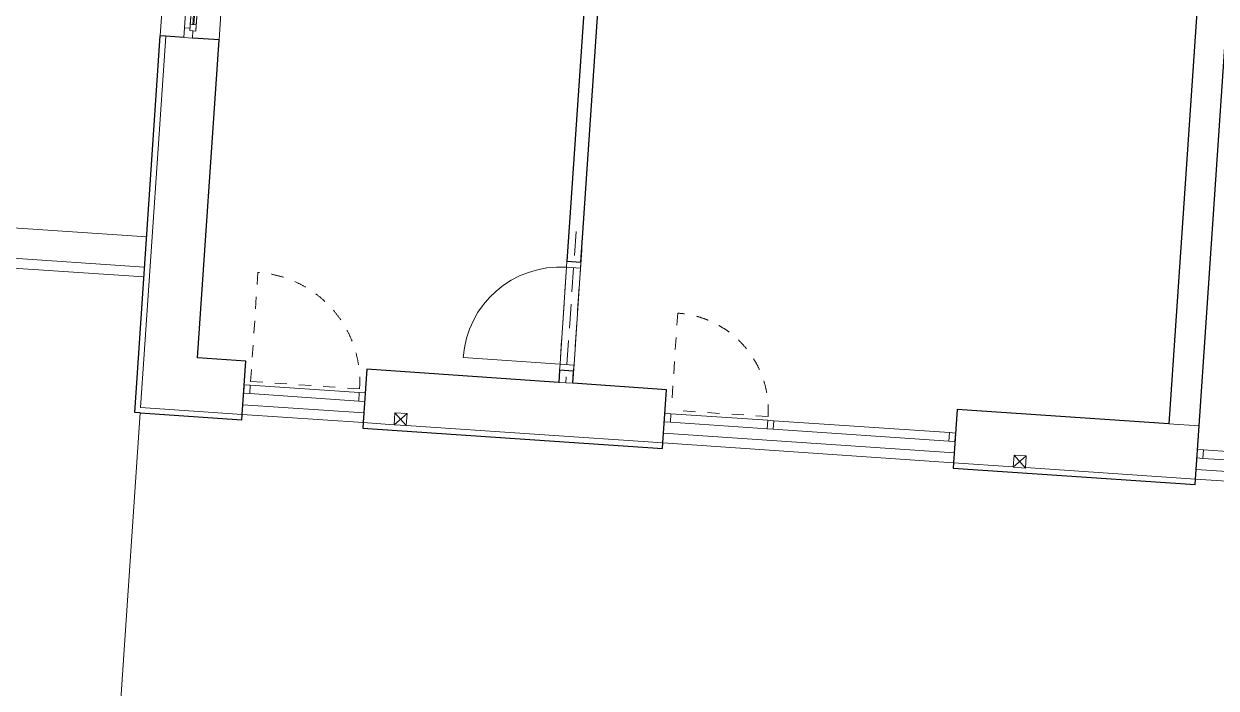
# Model space of a CAD drawing. Header units: millimetres. Extents: x -9129 to 220959, y -4760 to 72638.
# Drawn here: x 172643 to 182471, y 41662 to 47135 of the extents above; entities that cross this region are included whole.
import ezdxf

# ---------------------------------------------------------------- set-up
doc = ezdxf.new("R2010")
doc.units = ezdxf.units.MM
for name, pattern in [('HA_Dash_2mm-S1mm', [200, 100, -100]), ('HA_Dash_3mm-S1mm', [300, 200, -100]), ('HA_DashDot_2_2mm-S0_6mm', [1650, 750, -450, 0, -450])]:
    doc.linetypes.add(name, pattern=pattern)
for name, color, linetype, lineweight in [('A-DOOR-____-MCUT', 9, 'HA_DashDot_2_2mm-S0_6mm', 9), ('A-DOOR-____-OTLN', 9, 'Continuous', 9), ('A-DOOR-FRAM-MCUT', 9, 'Continuous', 9), ('A-FLOR-____-OTLN', 9, 'Continuous', 9), ('A-GENM-____-HDLN', 9, 'HA_Dash_3mm-S1mm', 9), ('A-GENM-____-OTLN', 9, 'Continuous', 9), ('A-GLAZ-____-MCUT', 9, 'Continuous', 5), ('A-GLAZ-____-OTLN', 9, 'Continuous', 5), ('A-GLAZ-CURT-MCUT', 9, 'Continuous', 5), ('A-GLAZ-CURT-OTLN', 9, 'Continuous', 5), ('A-GLAZ-CWMG-MCUT', 9, 'Continuous', 5), ('A-GLAZ-CWMG-OTLN', 9, 'Continuous', 5), ('A-WALL-____-MCUT', 9, 'Continuous', 25), ('A-WALL-____-OTLN', 9, 'Continuous', 9), ('I-WALL-____-MCUT', 9, 'Continuous', 25), ('M-HVAC-DUCT-OTLN', 9, 'Continuous', 9)]:
    doc.layers.add(name, color=color, linetype=linetype, lineweight=lineweight)

# ---------------------------------------------------------------- blocks, each defined once
blk = doc.blocks.new('HA_WD_SinglePanel - 1000x1500-1670803-schema POHLEDU D_140_6400')
at = {"layer": 'A-GLAZ-____-MCUT'}
for p, q in [((-500, 70), (-500, 0)), ((-420, 70), (-500, 70)), ((-500, 0), (-440, 0)), ((-440, -25), (-440, 25)), ((-440, 25), (-390, 25)), ((-420, 25), (-420, 70)), ((-390, 25), (-390, -25)), ((390, 5), (-390, 5)), ((390, -25), (390, 25)), ((390, 25), (440, 25)), ((500, 70), (420, 70)), ((420, 70), (420, 25)), ((440, 25), (440, -25)), ((440, 0), (500, 0)), ((500, 0), (500, 70)), ((-390, -25), (-440, -25)), ((390, -5), (-390, -5)), ((440, -25), (390, -25))]:
    blk.add_line(p, q, dxfattribs=at)
at = {"layer": 'A-GLAZ-____-OTLN'}
for p, q in [((440, 25), (-440, 25)), ((-440, -25), (-440, 25)), ((420, 70), (-420, 70)), ((390, 25), (-390, 25)), ((440, 25), (440, -25)), ((-440, -25), (440, -25)), ((390, -25), (-390, -25))]:
    blk.add_line(p, q, dxfattribs=at)
blk = doc.blocks.new('HA_DR_Single_Swing_Solid - In_BJ_800x2100-2124338-schema POHLEDU D_140_6400')
at = {"layer": 'A-DOOR-____-MCUT'}
for p, q in [((-400, 57.5), (400, 57.5)), ((-400, -57.5), (400, -57.5))]:
    blk.add_line(p, q, dxfattribs=at)
at = {"layer": 'A-DOOR-____-OTLN', "lineweight": 5}
blk.add_line((400, -857.5), (400, -57.5), dxfattribs=at)
blk.add_arc((400, -57.5), 800, 180, 270, dxfattribs=at)
at = {"layer": 'A-DOOR-FRAM-MCUT'}
for p, q in [((-400, 57.5), (-450, 57.5)), ((-450, 57.5), (-450, -57.5)), ((-400, -57.5), (-400, 57.5)), ((450, 57.5), (400, 57.5)), ((400, 57.5), (400, -57.5)), ((450, -57.5), (450, 57.5)), ((-450, -57.5), (-400, -57.5)), ((400, -57.5), (450, -57.5))]:
    blk.add_line(p, q, dxfattribs=at)
blk = doc.blocks.new('Obdélníková příčel - 50x70mm EXT-1516296-schema POHLEDU D_140_6400')
at = {"layer": 'A-GLAZ-CWMG-MCUT'}
for p, q in [((-50, 0), (0, 0)), ((-50, -70), (-50, 0)), ((0, 0), (0, -70)), ((0, -70), (-50, -70))]:
    blk.add_line(p, q, dxfattribs=at)
blk = doc.blocks.new('ABMV_CW_Single_Swing_Generic - Ex_Glass_SKLOPNE-1553233-schema POHLEDU D_140_6400')
at = {"layer": 'A-DOOR-____-OTLN', "linetype": 'HA_Dash_2mm-S1mm', "lineweight": 5}
for p in [(-450, -30), (450, -930)]:
    blk.add_line(p, (450, -30), dxfattribs=at)
blk.add_arc((450, -30), 900, 180, 270, dxfattribs=at)
blk = doc.blocks.new('Obdélníková příčel - 50x70mm EXT-1516068-schema POHLEDU D_140_6400')
at = {"layer": 'A-GLAZ-CWMG-OTLN'}
for p, q in [((-2945.9, 44158.6), (-2048, 44097.6)), ((-2950.6, 44088.7), (-2052.7, 44027.8))]:
    blk.add_line(p, q, dxfattribs=at)
blk = doc.blocks.new('Obdélníková příčel - 50x70mm EXT-1516295-schema POHLEDU D_140_6400')
at = {"layer": 'A-GLAZ-CWMG-MCUT'}
for p, q in [((-25, 0), (25, 0)), ((-25, -70), (-25, 0)), ((25, 0), (25, -70)), ((25, -70), (-25, -70))]:
    blk.add_line(p, q, dxfattribs=at)
blk = doc.blocks.new('Systémový panel - Sklo-1518049-schema POHLEDU D_140_6400')
at = {"layer": 'A-GLAZ-CURT-MCUT'}
for p, q in [((725, 70), (-725, 70)), ((-725, 70), (-725, 0)), ((-725, 0), (725, 0)), ((725, 0), (725, 70))]:
    blk.add_line(p, q, dxfattribs=at)
blk = doc.blocks.new('Obdélníková příčel - 50x70mm EXT-1518050-schema POHLEDU D_140_6400')
at = {"layer": 'A-GLAZ-CWMG-MCUT'}
for p, q in [((0, 0), (-50, 0)), ((-50, 0), (-50, -70)), ((0, -70), (0, 0)), ((-50, -70), (0, -70))]:
    blk.add_line(p, q, dxfattribs=at)
blk = doc.blocks.new('ABMV_CW_Single_Swing_Generic - Ex_Glass_SKLOPNE-1944711-schema POHLEDU D_140_6400')
at = {"layer": 'A-DOOR-____-OTLN', "linetype": 'HA_Dash_2mm-S1mm', "lineweight": 5}
for p in [(-400, -30), (400, -830)]:
    blk.add_line(p, (400, -30), dxfattribs=at)
blk.add_arc((400, -30), 800, 180, 270, dxfattribs=at)
blk = doc.blocks.new('Obdélníková příčel - 50x70mm EXT-1944710-schema POHLEDU D_140_6400')
at = {"layer": 'A-GLAZ-CWMG-OTLN'}
for p, q in [((516.4, 43853.4), (1314.6, 43799.2)), ((521.1, 43923.2), (1319.3, 43869.1))]:
    blk.add_line(p, q, dxfattribs=at)
blk = doc.blocks.new('Systémový panel - Sklo-1518815-schema POHLEDU D_140_6400')
at = {"layer": 'A-GLAZ-CURT-MCUT'}
for p, q in [((726.9, 0), (-726.9, 0)), ((-726.9, 0), (-726.9, -70)), ((726.9, -70), (726.9, 0)), ((-726.9, -70), (726.9, -70))]:
    blk.add_line(p, q, dxfattribs=at)
blk = doc.blocks.new('Obdélníková příčel - 50x70mm EXT-1518046-schema POHLEDU D_140_6400')
at = {"layer": 'A-GLAZ-CWMG-MCUT'}
for p, q in [((0, 70), (-50, 70)), ((-50, 70), (-50, 0)), ((-50, 0), (0, 0)), ((0, 0), (0, 70))]:
    blk.add_line(p, q, dxfattribs=at)
blk = doc.blocks.new('TB_Porotherm KP11_5_1250mm - TB_Porotherm KP11_5_1250mm-1925016-schema POHLEDU D_140_6400')
at = {"layer": 'A-GENM-____-HDLN'}
for p, q in [((625, 57.5), (-625, 57.5)), ((-625, 0), (625, 0)), ((-625, -57.5), (625, -57.5))]:
    blk.add_line(p, q, dxfattribs=at)
blk = doc.blocks.new('185-01_OBJEKT B_Central_rvt-5-schema POHLEDU D_140_6400')
at = {"layer": 'A-FLOR-____-OTLN'}
for p, q in [((-3007, 43997.3), (-2009.2, 43929.6)), ((460.1, 43762), (2854.6, 43599.5)), ((4850, 43464.1), (7244.5, 43301.6))]:
    blk.add_line(p, q, dxfattribs=at)
at = {"layer": 'A-WALL-____-MCUT'}
for p, q in [((-3898.4, 43932.5), (-3687.8, 47035.4)), ((-3642.9, 47032.4), (-3687.8, 47035.4)), ((-3493.2, 47022.2), (-3642.9, 47032.4)), ((-3203.9, 47002.6), (-3423.4, 47017.5)), ((-3381.7, 44383.6), (-3203.9, 47002.6)), ((-2982.6, 44356.5), (-3381.7, 44383.6)), ((-3012.4, 43917.5), (-2982.6, 44356.5)), ((-1984.9, 44288.8), (-2014.7, 43849.8)), ((-403.5, 44181.5), (-1984.9, 44288.8)), ((484.4, 44121.2), (-288.8, 44173.7)), ((454.7, 43682.2), (484.4, 44121.2)), ((-3853.5, 43929.5), (-3898.4, 43932.5)), ((-3853.5, 43929.5), (-3015.4, 43872.6)), ((2878.9, 43958.7), (2849.1, 43519.7)), ((4624.9, 43840.2), (2878.9, 43958.7)), ((-3015.4, 43872.6), (-3012.4, 43917.5)), ((-2014.7, 43849.8), (-2017.7, 43804.9)), ((-2017.7, 43804.9), (451.6, 43637.3)), ((4844.6, 43384.3), (4874.3, 43823.2)), ((451.6, 43637.3), (454.7, 43682.2)), ((2849.1, 43519.7), (2846.1, 43474.8)), ((2846.1, 43474.8), (4841.5, 43339.4)), ((4841.5, 43339.4), (4844.6, 43384.3))]:
    blk.add_line(p, q, dxfattribs=at)
at = {"layer": 'A-WALL-____-MCUT', "lineweight": 9}
for p, q in [((-3642.9, 47032.4), (-3820.6, 44413.4)), ((-3820.6, 44413.4), (-3642.9, 47032.4)), ((-3820.6, 44413.4), (-3850.4, 43974.4)), ((-3850.4, 43974.4), (-3820.6, 44413.4)), ((-403.5, 44181.5), (-288.8, 44173.7)), ((-3850.4, 43974.4), (-3012.4, 43917.5)), ((-3012.4, 43917.5), (-3850.4, 43974.4)), ((-2014.7, 43849.8), (-1760.3, 43832.5)), ((-1760.3, 43832.5), (-2014.7, 43849.8)), ((4624.9, 43840.2), (4874.3, 43823.2)), ((-1660.5, 43825.8), (454.7, 43682.2)), ((454.7, 43682.2), (-1660.5, 43825.8)), ((2849.1, 43519.7), (3343, 43486.2)), ((3343, 43486.2), (2849.1, 43519.7)), ((3442.8, 43479.4), (4844.6, 43384.3)), ((4844.6, 43384.3), (3442.8, 43479.4))]:
    blk.add_line(p, q, dxfattribs=at)
at = {"layer": 'A-WALL-____-OTLN'}
for p, q in [((-3687.8, 47035.4), (-3620.1, 48033.1)), ((-3136.2, 48000.3), (-3203.9, 47002.6))]:
    blk.add_line(p, q, dxfattribs=at)
at = {"layer": 'I-WALL-____-MCUT'}
for p, q in [((4874.3, 43823.2), (5275.6, 49734.6)), ((-221.1, 45171.4), (34.6, 48937.7)), ((4948.3, 48604.2), (4624.9, 43840.2)), ((-117.4, 48396.8), (-335.8, 45179.2)), ((-335.8, 45179.2), (-221.1, 45171.4)), ((-396.7, 44281.2), (-403.5, 44181.5)), ((-282, 44273.4), (-396.7, 44281.2)), ((-288.8, 44173.7), (-282, 44273.4))]:
    blk.add_line(p, q, dxfattribs=at)
at = {"layer": 'M-HVAC-DUCT-OTLN', "lineweight": 5}
for p, q in [((-1760.3, 43831.6), (-1753.5, 43931.4)), ((-1660.5, 43824.9), (-1753.5, 43931.4)), ((-1753.5, 43931.4), (-1653.8, 43924.6)), ((-1653.8, 43924.6), (-1760.3, 43831.6)), ((-1660.5, 43824.9), (-1760.3, 43831.6)), ((-1653.8, 43924.6), (-1660.5, 43824.9)), ((3342.7, 43482.3), (3349.5, 43582)), ((3449.3, 43575.3), (3342.7, 43482.3)), ((3442.5, 43475.5), (3349.5, 43582)), ((3349.5, 43582), (3449.3, 43575.3)), ((3449.3, 43575.3), (3442.5, 43475.5)), ((3442.5, 43475.5), (3342.7, 43482.3))]:
    blk.add_line(p, q, dxfattribs=at)
at = {"layer": 'A-DOOR-____-OTLN', "lineweight": 9}
for name, p, rotation in [('HA_DR_Single_Swing_Solid - In_BJ_800x2100-2124338-schema POHLEDU D_140_6400', (-308.9, 44726.3), 266.1172724189429), ('ABMV_CW_Single_Swing_Generic - Ex_Glass_SKLOPNE-1553233-schema POHLEDU D_140_6400', (-2496.9, 44128.1), 176.1172724189429), ('ABMV_CW_Single_Swing_Generic - Ex_Glass_SKLOPNE-1944711-schema POHLEDU D_140_6400', (920.2, 43896.2), 176.1172724189429)]:
    blk.add_blockref(name, p, dxfattribs=dict(at, rotation=rotation))
at = {"layer": 'A-GENM-____-OTLN', "lineweight": 9, "rotation": 266.1172724189429}
blk.add_blockref('TB_Porotherm KP11_5_1250mm - TB_Porotherm KP11_5_1250mm-1925016-schema POHLEDU D_140_6400', (-303.8, 44801.1), dxfattribs=at)
at = {"layer": 'A-GLAZ-____-OTLN', "lineweight": 9, "rotation": 86.11727241894292}
blk.add_blockref('HA_WD_SinglePanel - 1000x1500-1670803-schema POHLEDU D_140_6400', (-3389.5, 47516.3), dxfattribs=at)
at = {"layer": 'A-GLAZ-CURT-OTLN', "lineweight": 9}
for name, p, rotation in [('Systémový panel - Sklo-1518049-schema POHLEDU D_140_6400', (2092.5, 43816.6), 176.1172724189429), ('Systémový panel - Sklo-1518815-schema POHLEDU D_140_6400', (5636.3, 43576.1), 356.1172724189433)]:
    blk.add_blockref(name, p, dxfattribs=dict(at, rotation=rotation))
at = {"layer": 'A-GLAZ-CWMG-OTLN', "lineweight": 9, "extrusion": (0, 0, -1), "rotation": 3.882727581057043}
for name, p in [('Obdélníková příčel - 50x70mm EXT-1516296-schema POHLEDU D_140_6400', (2995.8, 44161.9)), ('Obdélníková příčel - 50x70mm EXT-1516295-schema POHLEDU D_140_6400', (2023, 44095.9)), ('Obdélníková příčel - 50x70mm EXT-1516296-schema POHLEDU D_140_6400', (-471.2, 43926.6)), ('Obdélníková příčel - 50x70mm EXT-1516295-schema POHLEDU D_140_6400', (-1344.2, 43867.4))]:
    blk.add_blockref(name, p, dxfattribs=at)
at = {"layer": 'A-GLAZ-CWMG-OTLN', "lineweight": 9}
for name in ['Obdélníková příčel - 50x70mm EXT-1516068-schema POHLEDU D_140_6400', 'Obdélníková příčel - 50x70mm EXT-1944710-schema POHLEDU D_140_6400']:
    blk.add_blockref(name, (0, 0), dxfattribs=at)
for name, p, rotation in [('Obdélníková příčel - 50x70mm EXT-1518050-schema POHLEDU D_140_6400', (2865.7, 43764.1), 356.1172724189429), ('Obdélníková příčel - 50x70mm EXT-1518046-schema POHLEDU D_140_6400', (4861.1, 43628.7), 176.1172724189433)]:
    blk.add_blockref(name, p, dxfattribs=dict(at, rotation=rotation))

msp = doc.modelspace()

# ---------------------------------------------------------------- linework, layer by layer
at = {"layer": 'A-FLOR-____-OTLN'}
for p, q in [((167786, 45777.6), (173655.6, 45379.2)), ((173602.3, 43929.5), (173243.1, 38636.7)), ((175441.1, 43849.8), (174443.4, 43917.5)), ((180304.9, 43519.7), (177910.4, 43682.2)), ((184694.8, 43221.7), (182300.3, 43384.3))]:
    msp.add_line(p, q, dxfattribs=at)
at = {"layer": 'A-WALL-____-OTLN'}
for p, q in [((173638.7, 45129.8), (167769.1, 45528.2)), ((173633.2, 45050), (167763.6, 45448.3))]:
    msp.add_line(p, q, dxfattribs=at)

# ---------------------------------------------------------------- block references
at = {"color": 50, "lineweight": 5}
msp.add_blockref('185-01_OBJEKT B_Central_rvt-5-schema POHLEDU D_140_6400', (177455.8, 0), dxfattribs=at)

doc.saveas('drawing.dxf')
